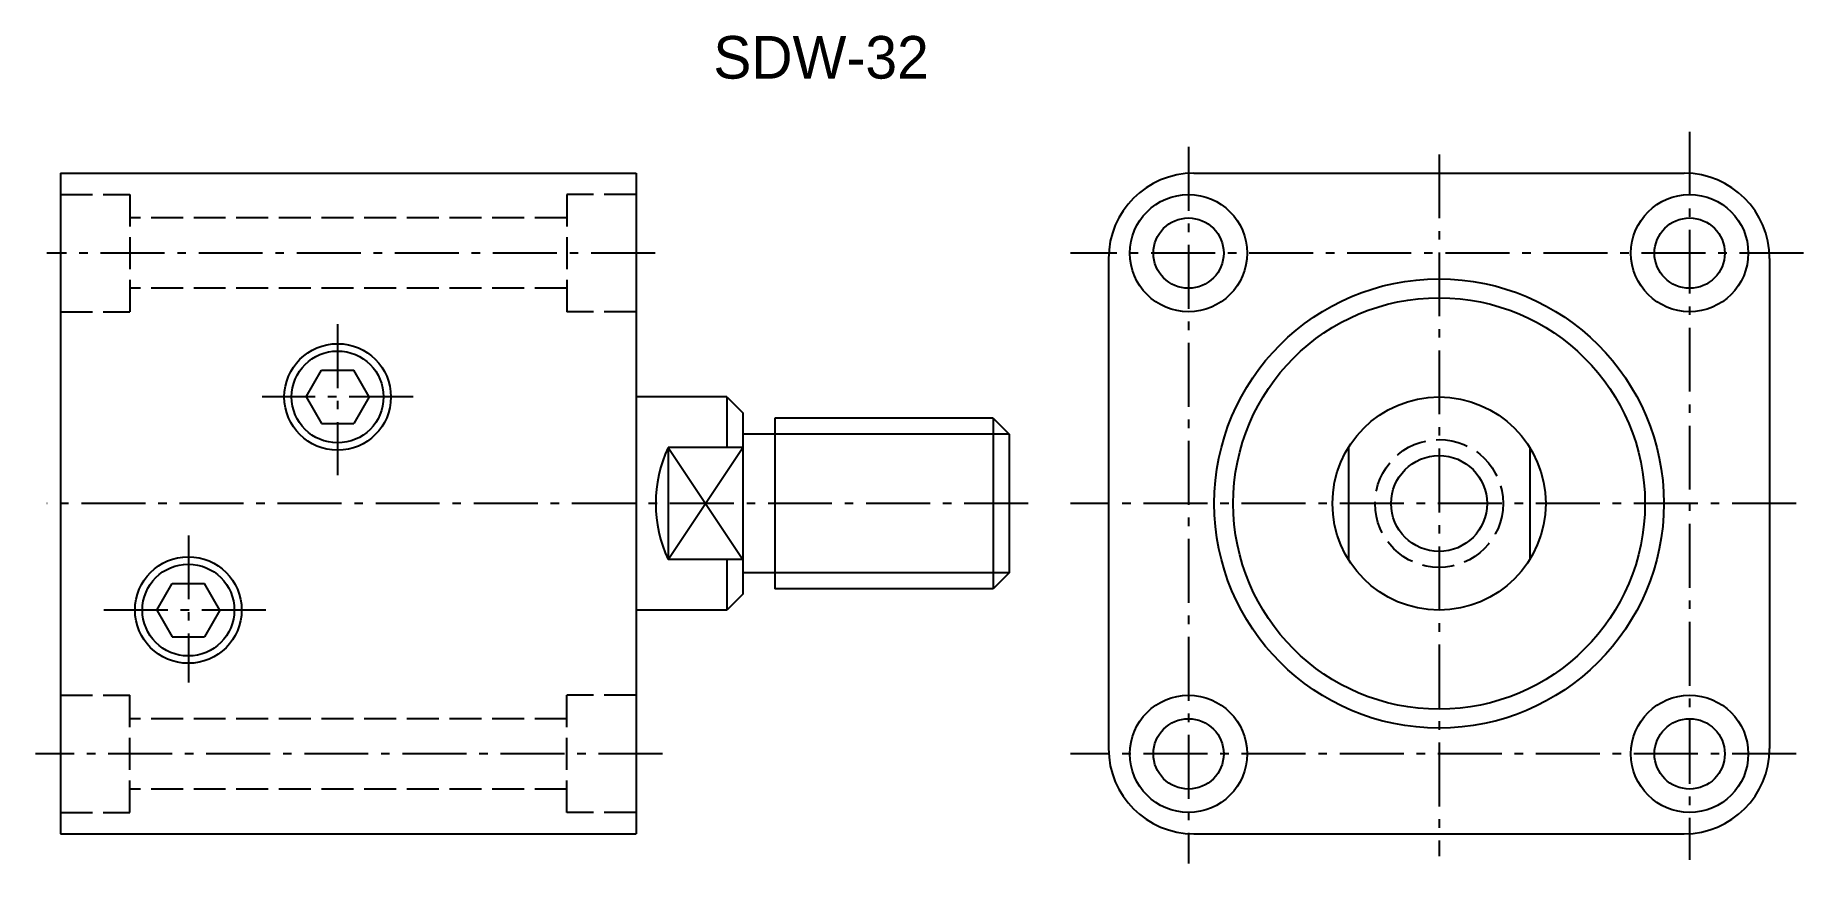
# Model space of a CAD drawing. Extents: x -68 to 98, y -27 to 51.
import ezdxf

# ---------------------------------------------------------------- set-up
doc = ezdxf.new("R2010")
doc.units = 0
doc.header["$MEASUREMENT"] = 0
doc.linetypes.add('DASHED', pattern=[4, 3, -1])
doc.linetypes.add('SCENTER', pattern=[9.2, 6, -1.2, 0.8, -1.2])
for name, color, linetype in [('CON', 2, 'CONTINUOUS'), ('DAS', 3, 'DASHED'), ('SCEN', 1, 'SCENTER'), ('UTI', 7, 'CONTINUOUS')]:
    doc.layers.add(name, color=color, linetype=linetype)
doc.styles.add('CHINA', font='C2', dxfattribs={"bigfont": 'CHINA'})

# ---------------------------------------------------------------- blocks, each defined once
blk = doc.blocks.new('00000093')
at = {"layer": 'CON'}
for p, q in [((-2.95, 0), (-1.51, 2.5)), ((-1.51, 2.5), (1.51, 2.5)), ((2.95, 0), (1.51, 2.5)), ((2.95, 0), (1.51, -2.5)), ((-2.95, 0), (-1.51, -2.5)), ((-1.51, -2.5), (1.51, -2.5))]:
    blk.add_line(p, q, dxfattribs=at)
for radius in [5, 4.31]:
    blk.add_circle((0, 0), radius, dxfattribs=at)
blk = doc.blocks.new('00000275')
at = {"layer": 'CON'}
blk.add_circle((0, 0), 4.5, dxfattribs=at)
at = {"layer": 'DAS'}
blk.add_circle((0, 0), 6, dxfattribs=at)

msp = doc.modelspace()

# ---------------------------------------------------------------- linework, layer by layer
at = {"layer": 'CON'}
for p, q in [((-65.47, 37.61), (-11.47, 37.61)), ((-65.47, 37.61), (-65.47, -24.39)), ((-11.47, 37.61), (-11.47, -24.39)), ((40.84, 37.61), (86.84, 37.61)), ((32.84, 29.61), (32.84, -16.39)), ((94.84, 29.61), (94.84, -16.39)), ((-2.97, 16.61), (-11.47, 16.61)), ((-2.97, 16.61), (-2.97, 11.88)), ((-2.97, 16.61), (-1.47, 15.11)), ((-1.47, 15.11), (-1.47, -1.89)), ((22.03, 14.61), (1.53, 14.61)), ((1.53, 14.61), (1.53, -1.39)), ((22.03, 14.61), (22.03, -1.39)), ((22.03, 14.61), (23.53, 13.11)), ((-1.47, 11.88), (-8.47, 11.88)), ((1.53, 13.11), (-1.47, 13.11)), ((23.53, 13.11), (23.53, 0.11)), ((55.34, 11.88), (55.34, 1.34)), ((72.34, 11.88), (72.34, 1.34)), ((-1.47, 1.34), (-8.47, 1.34)), ((-2.97, 1.34), (-2.97, -3.39)), ((1.53, 0.11), (-1.47, 0.11)), ((23.53, 0.11), (22.03, -1.39)), ((22.03, -1.39), (1.53, -1.39)), ((-1.47, -1.89), (-2.97, -3.39)), ((-2.97, -3.39), (-11.47, -3.39)), ((-65.47, -24.39), (-11.47, -24.39)), ((40.84, -24.39), (86.84, -24.39))]:
    msp.add_line(p, q, dxfattribs=at)
for centre, radius in [((40.34, 30.11), 5.5), ((87.34, 30.11), 5.5), ((40.34, 30.11), 3.3), ((87.34, 30.11), 3.3), ((63.84, 6.61), 21.08), ((63.84, 6.61), 19.31), ((63.84, 6.61), 10), ((40.34, -16.89), 5.5), ((87.34, -16.89), 5.5), ((40.34, -16.89), 3.3), ((87.34, -16.89), 3.3)]:
    msp.add_circle(centre, radius, dxfattribs=at)
for centre, radius, start, end in [((40.84, 29.61), 8, 90, 180), ((86.84, 29.61), 8, 0, 90), ((2.93, 6.61), 12.56, 155.2005, 204.7995), ((40.84, -16.39), 8, 180, 270), ((86.84, -16.39), 8, 270, 0)]:
    msp.add_arc(centre, radius, start, end, dxfattribs=at)
at = {"layer": 'DAS'}
for p, q in [((-65.47, 35.61), (-58.97, 35.61)), ((-58.97, 35.61), (-58.97, 24.61)), ((-17.97, 35.61), (-17.97, 24.61)), ((-11.47, 35.61), (-17.97, 35.61)), ((-17.97, 33.41), (-58.97, 33.41)), ((-17.97, 26.81), (-58.97, 26.81)), ((-65.47, 24.61), (-58.97, 24.61)), ((-11.47, 24.61), (-17.97, 24.61)), ((-65.47, -11.39), (-58.97, -11.39)), ((-58.97, -22.39), (-58.97, -11.39)), ((-17.97, -22.39), (-17.97, -11.39)), ((-11.47, -11.39), (-17.97, -11.39)), ((-17.97, -13.59), (-58.97, -13.59)), ((-17.97, -20.19), (-58.97, -20.19)), ((-65.47, -22.39), (-58.97, -22.39)), ((-11.47, -22.39), (-17.97, -22.39))]:
    msp.add_line(p, q, dxfattribs=at)
at = {"layer": 'SCEN'}
for p, q in [((87.34, 41.51), (87.34, -26.84)), ((40.34, 40.09), (40.34, -27.19)), ((63.84, 39.38), (63.84, -26.49)), ((-9.7, 30.11), (-66.75, 30.11)), ((98.03, 30.11), (29.28, 30.11)), ((-39.47, 23.45), (-39.47, 9.28)), ((-32.38, 16.61), (-46.56, 16.61)), ((25.3, 6.61), (-66.75, 6.61)), ((97.32, 6.61), (29.28, 6.61)), ((-53.47, 3.62), (-53.47, -10.2)), ((-46.2, -3.39), (-61.44, -3.39)), ((-8.99, -16.89), (-67.82, -16.89)), ((97.32, -16.89), (29.28, -16.89))]:
    msp.add_line(p, q, dxfattribs=at)
at = {"layer": 'UTI'}
for p, q in [((-8.47, 11.88), (-8.47, 1.34)), ((-8.47, 11.88), (-1.47, 1.34)), ((-8.47, 1.34), (-1.47, 11.88)), ((23.53, 13.11), (1.53, 13.11)), ((23.53, 0.11), (1.53, 0.11))]:
    msp.add_line(p, q, dxfattribs=at)

# ---------------------------------------------------------------- block references
at = {"layer": 'CON'}
for name, p in [('00000093', (-39.47, 16.61)), ('00000275', (63.84, 6.61)), ('00000093', (-53.47, -3.39))]:
    msp.add_blockref(name, p, dxfattribs=at)

# ---------------------------------------------------------------- texts
at = {"layer": 'UTI', "style": 'CHINA'}
msp.add_text('SDW-32', height=4, dxfattribs=at).set_placement((-4.23, 46.49))

doc.saveas('drawing.dxf')
